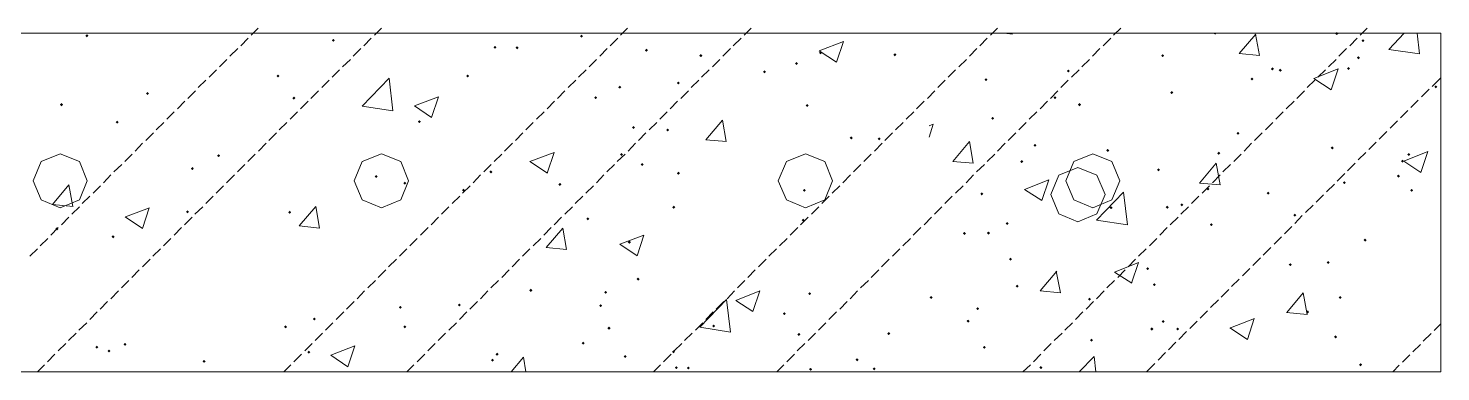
# Model space of a CAD drawing. Header units: millimetres. Extents: x -4415 to 173792, y -78716 to 47289.
# Drawn here: x 12785 to 16433, y -20304 to -19416 of the extents above; entities that cross this region are included whole.
import ezdxf

# ---------------------------------------------------------------- set-up
doc = ezdxf.new("R2010")
doc.units = ezdxf.units.MM

msp = doc.modelspace()

# ---------------------------------------------------------------- hatches: boundary and pattern name
h = msp.add_hatch(color=0)
h.dxf.hatch_style = 2
h.paths.add_polyline_path([(12936.8, -19439.7), (12932.8, -19435.7), (12936.8, -19431.8), (12940.8, -19435.7)])
h = msp.add_hatch(color=0)
h.dxf.hatch_style = 2
h.paths.add_polyline_path([(14214.3, -19440.8), (14210.3, -19436.8), (14214.3, -19432.8), (14218.2, -19436.8)])
h = msp.add_hatch(color=0)
h.dxf.hatch_style = 2
h.paths.add_polyline_path([(16164.8, -19434.3), (16160.8, -19430.4), (16164.8, -19426.4), (16168.8, -19430.4)])
h = msp.add_hatch(color=0)
h.dxf.hatch_style = 2
h.paths.add_polyline_path([(13573.4, -19451.5), (13569.4, -19447.5), (13573.4, -19443.6), (13577.4, -19447.5)])
h = msp.add_hatch(color=0)
h.dxf.hatch_style = 2
h.paths.add_polyline_path([(13991, -19469.8), (13987, -19465.8), (13991, -19461.8), (13994.9, -19465.8)])
h = msp.add_hatch(color=0)
h.dxf.hatch_style = 2
h.paths.add_polyline_path([(14047.9, -19470.8), (14043.9, -19466.9), (14047.9, -19462.9), (14051.8, -19466.9)])
h = msp.add_hatch(color=0)
h.dxf.hatch_style = 2
h.paths.add_polyline_path([(14381.7, -19477.3), (14377.8, -19473.3), (14381.7, -19469.3), (14385.7, -19473.3)])
h = msp.add_hatch(color=0)
h.dxf.hatch_style = 2
h.paths.add_polyline_path([(14831.5, -19483.7), (14827.5, -19479.8), (14831.5, -19475.8), (14835.5, -19479.8)])
h = msp.add_hatch(color=0)
h.dxf.hatch_style = 2
h.paths.add_polyline_path([(16232.4, -19452.6), (16228.5, -19448.6), (16232.4, -19444.6), (16236.4, -19448.6)])
h = msp.add_hatch(color=0)
h.dxf.hatch_style = 2
h.paths.add_polyline_path([(14522.4, -19491.2), (14518.4, -19487.3), (14522.4, -19483.3), (14526.3, -19487.3)])
h = msp.add_hatch(color=0)
h.dxf.hatch_style = 2
h.paths.add_polyline_path([(14769.3, -19511.6), (14765.3, -19507.7), (14769.3, -19503.7), (14773.2, -19507.7)])
h = msp.add_hatch(color=0)
h.dxf.hatch_style = 2
h.paths.add_polyline_path([(15023.7, -19489.1), (15019.7, -19485.1), (15023.7, -19481.1), (15027.6, -19485.1)])
h = msp.add_hatch(color=0)
h.dxf.hatch_style = 2
h.paths.add_polyline_path([(15715, -19491.2), (15711, -19487.3), (15715, -19483.3), (15719, -19487.3)])
h = msp.add_hatch(color=0)
h.dxf.hatch_style = 2
h.paths.add_polyline_path([(16220.6, -19496.6), (16216.7, -19492.6), (16220.6, -19488.7), (16224.6, -19492.6)])
h = msp.add_hatch(color=0)
h.dxf.hatch_style = 2
h.paths.add_polyline_path([(13430.6, -19543.8), (13426.6, -19539.9), (13430.6, -19535.9), (13434.6, -19539.9)])
h = msp.add_hatch(color=0)
h.dxf.hatch_style = 2
h.paths.add_polyline_path([(13920.1, -19543.8), (13916.1, -19539.9), (13920.1, -19535.9), (13924.1, -19539.9)])
h = msp.add_hatch(color=0)
h.dxf.hatch_style = 2
h.paths.add_polyline_path([(14686.6, -19533.1), (14682.6, -19529.1), (14686.6, -19525.2), (14690.6, -19529.1)])
h = msp.add_hatch(color=0)
h.dxf.hatch_style = 2
h.paths.add_polyline_path([(15258.8, -19553.5), (15254.8, -19549.5), (15258.8, -19545.6), (15262.7, -19549.5)])
h = msp.add_hatch(color=0)
h.dxf.hatch_style = 2
h.paths.add_polyline_path([(15471.3, -19531), (15467.4, -19527), (15471.3, -19523), (15475.3, -19527)])
h = msp.add_hatch(color=0)
h.dxf.hatch_style = 2
h.paths.add_polyline_path([(15945.8, -19551.4), (15941.8, -19547.4), (15945.8, -19543.4), (15949.8, -19547.4)])
h = msp.add_hatch(color=0)
h.dxf.hatch_style = 2
h.paths.add_polyline_path([(15998.4, -19525.6), (15994.4, -19521.6), (15998.4, -19517.6), (16002.4, -19521.6)])
h = msp.add_hatch(color=0)
h.dxf.hatch_style = 2
h.paths.add_polyline_path([(16018.8, -19528.8), (16014.8, -19524.8), (16018.8, -19520.9), (16022.8, -19524.8)])
h = msp.add_hatch(color=0)
h.dxf.hatch_style = 2
h.paths.add_polyline_path([(16194.9, -19524.5), (16190.9, -19520.5), (16194.9, -19516.6), (16198.8, -19520.5)])
h = msp.add_hatch(color=0)
h.dxf.hatch_style = 2
h.paths.add_polyline_path([(13093.5, -19588.9), (13089.6, -19585), (13093.5, -19581), (13097.5, -19585)])
h = msp.add_hatch(color=0)
h.dxf.hatch_style = 2
h.paths.add_polyline_path([(14313, -19572.8), (14309, -19568.9), (14313, -19564.9), (14317, -19568.9)])
h = msp.add_hatch(color=0)
h.dxf.hatch_style = 2
h.paths.add_polyline_path([(14464.4, -19562.1), (14460.4, -19558.1), (14464.4, -19554.1), (14468.4, -19558.1)])
h = msp.add_hatch(color=0)
h.dxf.hatch_style = 2
h.paths.add_polyline_path([(15738.6, -19586.8), (15734.7, -19582.8), (15738.6, -19578.8), (15742.6, -19582.8)])
h = msp.add_hatch(color=0)
h.dxf.hatch_style = 2
h.paths.add_polyline_path([(16420.3, -19571.7), (16416.3, -19567.8), (16420.3, -19563.8), (16424.3, -19567.8)])
h = msp.add_hatch(color=0)
h.dxf.hatch_style = 2
h.paths.add_polyline_path([(12871.3, -19617.9), (12867.3, -19613.9), (12871.3, -19610), (12875.3, -19613.9)])
h = msp.add_hatch(color=0)
h.dxf.hatch_style = 2
h.paths.add_polyline_path([(13471.4, -19600.7), (13467.4, -19596.8), (13471.4, -19592.8), (13475.4, -19596.8)])
h = msp.add_hatch(color=0)
h.dxf.hatch_style = 2
h.paths.add_polyline_path([(14250.8, -19599.7), (14246.8, -19595.7), (14250.8, -19591.7), (14254.7, -19595.7)])
h = msp.add_hatch(color=0)
h.dxf.hatch_style = 2
h.paths.add_polyline_path([(14797.2, -19620.1), (14793.2, -19616.1), (14797.2, -19612.1), (14801.1, -19616.1)])
h = msp.add_hatch(color=0)
h.dxf.hatch_style = 2
h.paths.add_polyline_path([(15437, -19599.7), (15433, -19595.7), (15437, -19591.7), (15440.9, -19595.7)])
h = msp.add_hatch(color=0)
h.dxf.hatch_style = 2
h.paths.add_polyline_path([(15500.3, -19617.9), (15496.3, -19613.9), (15500.3, -19610), (15504.3, -19613.9)])
h = msp.add_hatch(color=0)
h.dxf.hatch_style = 2
h.paths.add_polyline_path([(13015.2, -19663), (13011.2, -19659), (13015.2, -19655.1), (13019.1, -19659)])
h = msp.add_hatch(color=0)
h.dxf.hatch_style = 2
h.paths.add_polyline_path([(13795.6, -19661.9), (13791.6, -19658), (13795.6, -19654), (13799.6, -19658)])
h = msp.add_hatch(color=0)
h.dxf.hatch_style = 2
h.paths.add_polyline_path([(15275.9, -19653.3), (15272, -19649.4), (15275.9, -19645.4), (15279.9, -19649.4)])
h = msp.add_hatch(color=0)
h.dxf.hatch_style = 2
h.paths.add_polyline_path([(14348.4, -19677), (14344.5, -19673), (14348.4, -19669), (14352.4, -19673)])
h = msp.add_hatch(color=0)
h.dxf.hatch_style = 2
h.paths.add_polyline_path([(14436.5, -19683.4), (14432.5, -19679.4), (14436.5, -19675.4), (14440.4, -19679.4)])
h = msp.add_hatch(color=0)
h.dxf.hatch_style = 2
h.paths.add_polyline_path([(14911, -19703.8), (14907, -19699.8), (14911, -19695.8), (14914.9, -19699.8)])
h = msp.add_hatch(color=0)
h.dxf.hatch_style = 2
h.paths.add_polyline_path([(15909.3, -19692), (15905.3, -19688), (15909.3, -19684), (15913.3, -19688)])
h = msp.add_hatch(color=0)
h.dxf.hatch_style = 2
h.paths.add_polyline_path([(14982.9, -19705.9), (14978.9, -19702), (14982.9, -19698), (14986.9, -19702)])
h = msp.add_hatch(color=0)
h.dxf.hatch_style = 2
h.paths.add_polyline_path([(15385.4, -19723.1), (15381.5, -19719.1), (15385.4, -19715.2), (15389.4, -19719.1)])
h = msp.add_hatch(color=0)
h.dxf.hatch_style = 2
h.paths.add_polyline_path([(15573.3, -19736), (15569.3, -19732), (15573.3, -19728.1), (15577.3, -19732)])
h = msp.add_hatch(color=0)
h.dxf.hatch_style = 2
h.paths.add_polyline_path([(16153, -19729.6), (16149, -19725.6), (16153, -19721.6), (16157, -19725.6)])
h = msp.add_hatch(color=0)
h.dxf.hatch_style = 2
h.paths.add_polyline_path([(13277.1, -19749.9), (13273.1, -19746), (13277.1, -19742), (13281.1, -19746)])
h = msp.add_hatch(color=0)
h.dxf.hatch_style = 2
h.paths.add_polyline_path([(14317.3, -19746.7), (14313.3, -19742.8), (14317.3, -19738.8), (14321.3, -19742.8)])
h = msp.add_hatch(color=0)
h.dxf.hatch_style = 2
h.paths.add_polyline_path([(14371, -19772.5), (14367, -19768.5), (14371, -19764.5), (14375, -19768.5)])
h = msp.add_hatch(color=0)
h.dxf.hatch_style = 2
h.paths.add_polyline_path([(15351.1, -19765), (15347.1, -19761), (15351.1, -19757), (15355.1, -19761)])
h = msp.add_hatch(color=0)
h.dxf.hatch_style = 2
h.paths.add_polyline_path([(15859.9, -19743.5), (15856, -19739.5), (15859.9, -19735.6), (15863.9, -19739.5)])
h = msp.add_hatch(color=0)
h.dxf.hatch_style = 2
h.paths.add_polyline_path([(16334.4, -19763.9), (16330.4, -19759.9), (16334.4, -19756), (16338.4, -19759.9)])
h = msp.add_hatch(color=0)
h.dxf.hatch_style = 2
h.paths.add_polyline_path([(16350.5, -19746.7), (16346.5, -19742.8), (16350.5, -19738.8), (16354.5, -19742.8)])
h = msp.add_hatch(color=0)
h.dxf.hatch_style = 2
h.paths.add_polyline_path([(13209.5, -19783.2), (13205.5, -19779.3), (13209.5, -19775.3), (13213.4, -19779.3)])
h = msp.add_hatch(color=0)
h.dxf.hatch_style = 2
h.paths.add_polyline_path([(13684, -19803.6), (13680, -19799.7), (13684, -19795.7), (13687.9, -19799.7)])
h = msp.add_hatch(color=0)
h.dxf.hatch_style = 2
h.paths.add_polyline_path([(13980.2, -19791.8), (13976.3, -19787.8), (13980.2, -19783.9), (13984.2, -19787.8)])
h = msp.add_hatch(color=0)
h.dxf.hatch_style = 2
h.paths.add_polyline_path([(14464.4, -19795), (14460.4, -19791.1), (14464.4, -19787.1), (14468.4, -19791.1)])
h = msp.add_hatch(color=0)
h.dxf.hatch_style = 2
h.paths.add_polyline_path([(15704.3, -19786.4), (15700.3, -19782.5), (15704.3, -19778.5), (15708.2, -19782.5)])
h = msp.add_hatch(color=0)
h.dxf.hatch_style = 2
h.paths.add_polyline_path([(16323.7, -19802.6), (16319.7, -19798.6), (16323.7, -19794.6), (16327.7, -19798.6)])
h = msp.add_hatch(color=0)
h.dxf.hatch_style = 2
h.paths.add_polyline_path([(13758, -19820.8), (13754.1, -19816.8), (13758, -19812.9), (13762, -19816.8)])
h = msp.add_hatch(color=0)
h.dxf.hatch_style = 2
h.paths.add_polyline_path([(13909.4, -19839.1), (13905.4, -19835.1), (13909.4, -19831.1), (13913.4, -19835.1)])
h = msp.add_hatch(color=0)
h.dxf.hatch_style = 2
h.paths.add_polyline_path([(14158.4, -19824), (14154.5, -19820), (14158.4, -19816.1), (14162.4, -19820)])
h = msp.add_hatch(color=0)
h.dxf.hatch_style = 2
h.paths.add_polyline_path([(14789.7, -19839.1), (14785.7, -19835.1), (14789.7, -19831.1), (14793.6, -19835.1)])
h = msp.add_hatch(color=0)
h.dxf.hatch_style = 2
h.paths.add_polyline_path([(15248, -19848.7), (15244.1, -19844.7), (15248, -19840.8), (15252, -19844.7)])
h = msp.add_hatch(color=0)
h.dxf.hatch_style = 2
h.paths.add_polyline_path([(15832, -19835.8), (15828, -19831.9), (15832, -19827.9), (15836, -19831.9)])
h = msp.add_hatch(color=0)
h.dxf.hatch_style = 2
h.paths.add_polyline_path([(15987.7, -19846.6), (15983.7, -19842.6), (15987.7, -19838.6), (15991.6, -19842.6)])
h = msp.add_hatch(color=0)
h.dxf.hatch_style = 2
h.paths.add_polyline_path([(16184.1, -19819.7), (16180.2, -19815.8), (16184.1, -19811.8), (16188.1, -19815.8)])
h = msp.add_hatch(color=0)
h.dxf.hatch_style = 2
h.paths.add_polyline_path([(16358, -19839.1), (16354.1, -19835.1), (16358, -19831.1), (16362, -19835.1)])
h = msp.add_hatch(color=0)
h.dxf.hatch_style = 2
h.paths.add_polyline_path([(14452.6, -19883.1), (14448.6, -19879.1), (14452.6, -19875.1), (14456.5, -19879.1)])
h = msp.add_hatch(color=0)
h.dxf.hatch_style = 2
h.paths.add_polyline_path([(15581.9, -19884.1), (15577.9, -19880.2), (15581.9, -19876.2), (15585.9, -19880.2)])
h = msp.add_hatch(color=0)
h.dxf.hatch_style = 2
h.paths.add_polyline_path([(15726.8, -19883.1), (15722.8, -19879.1), (15726.8, -19875.1), (15730.8, -19879.1)])
h = msp.add_hatch(color=0)
h.dxf.hatch_style = 2
h.paths.add_polyline_path([(15764.4, -19876.6), (15760.4, -19872.7), (15764.4, -19868.7), (15768.4, -19872.7)])
h = msp.add_hatch(color=0)
h.dxf.hatch_style = 2
h.paths.add_polyline_path([(13196.6, -19894.9), (13192.6, -19890.9), (13196.6, -19886.9), (13200.6, -19890.9)])
h = msp.add_hatch(color=0)
h.dxf.hatch_style = 2
h.paths.add_polyline_path([(13460.7, -19895.9), (13456.7, -19892), (13460.7, -19888), (13464.6, -19892)])
h = msp.add_hatch(color=0)
h.dxf.hatch_style = 2
h.paths.add_polyline_path([(14230.4, -19913.1), (14226.4, -19909.1), (14230.4, -19905.2), (14234.3, -19909.1)])
h = msp.add_hatch(color=0)
h.dxf.hatch_style = 2
h.paths.add_polyline_path([(14786.4, -19916.3), (14782.5, -19912.4), (14786.4, -19908.4), (14790.4, -19912.4)])
h = msp.add_hatch(color=0)
h.dxf.hatch_style = 2
h.paths.add_polyline_path([(16056.4, -19903.5), (16052.4, -19899.5), (16056.4, -19895.5), (16060.4, -19899.5)])
h = msp.add_hatch(color=0)
h.dxf.hatch_style = 2
h.paths.add_polyline_path([(12859.5, -19938.9), (12855.5, -19934.9), (12859.5, -19930.9), (12863.5, -19934.9)])
h = msp.add_hatch(color=0)
h.dxf.hatch_style = 2
h.paths.add_polyline_path([(13004.4, -19959.3), (13000.5, -19955.3), (13004.4, -19951.3), (13008.4, -19955.3)])
h = msp.add_hatch(color=0)
h.dxf.hatch_style = 2
h.paths.add_polyline_path([(15203, -19950.7), (15199, -19946.7), (15203, -19942.7), (15206.9, -19946.7)])
h = msp.add_hatch(color=0)
h.dxf.hatch_style = 2
h.paths.add_polyline_path([(15265.2, -19949.6), (15261.2, -19945.6), (15265.2, -19941.7), (15269.2, -19945.6)])
h = msp.add_hatch(color=0)
h.dxf.hatch_style = 2
h.paths.add_polyline_path([(15313.5, -19924.9), (15309.5, -19921), (15313.5, -19917), (15317.5, -19921)])
h = msp.add_hatch(color=0)
h.dxf.hatch_style = 2
h.paths.add_polyline_path([(15840.6, -19928.2), (15836.6, -19924.2), (15840.6, -19920.2), (15844.6, -19924.2)])
h = msp.add_hatch(color=0)
h.dxf.hatch_style = 2
h.paths.add_polyline_path([(14337.7, -19973.2), (14333.7, -19969.3), (14337.7, -19965.3), (14341.7, -19969.3)])
h = msp.add_hatch(color=0)
h.dxf.hatch_style = 2
h.paths.add_polyline_path([(16237.8, -19967.9), (16233.8, -19963.9), (16237.8, -19959.9), (16241.8, -19963.9)])
h = msp.add_hatch(color=0)
h.dxf.hatch_style = 2
h.paths.add_polyline_path([(15322.1, -20017.3), (15318.1, -20013.3), (15322.1, -20009.3), (15326.1, -20013.3)])
h = msp.add_hatch(color=0)
h.dxf.hatch_style = 2
h.paths.add_polyline_path([(16044.6, -20031.2), (16040.6, -20027.2), (16044.6, -20023.3), (16048.5, -20027.2)])
h = msp.add_hatch(color=0)
h.dxf.hatch_style = 2
h.paths.add_polyline_path([(16142.3, -20025.8), (16138.3, -20021.9), (16142.3, -20017.9), (16146.2, -20021.9)])
h = msp.add_hatch(color=0)
h.dxf.hatch_style = 2
h.paths.add_polyline_path([(14360.3, -20068.8), (14356.3, -20064.8), (14360.3, -20060.8), (14364.2, -20064.8)])
h = msp.add_hatch(color=0)
h.dxf.hatch_style = 2
h.paths.add_polyline_path([(15676.4, -20041.9), (15672.4, -20038), (15676.4, -20034), (15680.3, -20038)])
h = msp.add_hatch(color=0)
h.dxf.hatch_style = 2
h.paths.add_polyline_path([(14083.3, -20097.8), (14079.3, -20093.8), (14083.3, -20089.8), (14087.3, -20093.8)])
h = msp.add_hatch(color=0)
h.dxf.hatch_style = 2
h.paths.add_polyline_path([(14276.5, -20103.1), (14272.6, -20099.2), (14276.5, -20095.2), (14280.5, -20099.2)])
h = msp.add_hatch(color=0)
h.dxf.hatch_style = 2
h.paths.add_polyline_path([(14803.6, -20106.4), (14799.6, -20102.4), (14803.6, -20098.4), (14807.6, -20102.4)])
h = msp.add_hatch(color=0)
h.dxf.hatch_style = 2
h.paths.add_polyline_path([(15339.3, -20087), (15335.3, -20083.1), (15339.3, -20079.1), (15343.3, -20083.1)])
h = msp.add_hatch(color=0)
h.dxf.hatch_style = 2
h.paths.add_polyline_path([(15693.5, -20082.7), (15689.6, -20078.8), (15693.5, -20074.8), (15697.5, -20078.8)])
h = msp.add_hatch(color=0)
h.dxf.hatch_style = 2
h.paths.add_polyline_path([(13746.2, -20141.8), (13742.2, -20137.8), (13746.2, -20133.8), (13750.2, -20137.8)])
h = msp.add_hatch(color=0)
h.dxf.hatch_style = 2
h.paths.add_polyline_path([(13898.7, -20135.3), (13894.7, -20131.4), (13898.7, -20127.4), (13902.6, -20131.4)])
h = msp.add_hatch(color=0)
h.dxf.hatch_style = 2
h.paths.add_polyline_path([(14263.6, -20137.5), (14259.7, -20133.5), (14263.6, -20129.5), (14267.6, -20133.5)])
h = msp.add_hatch(color=0)
h.dxf.hatch_style = 2
h.paths.add_polyline_path([(15117.1, -20116), (15113.1, -20112), (15117.1, -20108.1), (15121, -20112)])
h = msp.add_hatch(color=0)
h.dxf.hatch_style = 2
h.paths.add_polyline_path([(15526.1, -20120.3), (15522.1, -20116.3), (15526.1, -20112.4), (15530, -20116.3)])
h = msp.add_hatch(color=0)
h.dxf.hatch_style = 2
h.paths.add_polyline_path([(16173.4, -20116), (16169.4, -20112), (16173.4, -20108.1), (16177.4, -20112)])
h = msp.add_hatch(color=0)
h.dxf.hatch_style = 2
h.paths.add_polyline_path([(13524, -20171.8), (13520, -20167.9), (13524, -20163.9), (13528, -20167.9)])
h = msp.add_hatch(color=0)
h.dxf.hatch_style = 2
h.paths.add_polyline_path([(14738.1, -20157.9), (14734.2, -20153.9), (14738.1, -20149.9), (14742.1, -20153.9)])
h = msp.add_hatch(color=0)
h.dxf.hatch_style = 2
h.paths.add_polyline_path([(15212.6, -20177.2), (15208.6, -20173.2), (15212.6, -20169.3), (15216.6, -20173.2)])
h = msp.add_hatch(color=0)
h.dxf.hatch_style = 2
h.paths.add_polyline_path([(15237.3, -20145), (15233.3, -20141), (15237.3, -20137.1), (15241.3, -20141)])
h = msp.add_hatch(color=0)
h.dxf.hatch_style = 2
h.paths.add_polyline_path([(15716.1, -20178.3), (15712.1, -20174.3), (15716.1, -20170.3), (15720.1, -20174.3)])
h = msp.add_hatch(color=0)
h.dxf.hatch_style = 2
h.paths.add_polyline_path([(16089.7, -20153.6), (16085.7, -20149.6), (16089.7, -20145.6), (16093.6, -20149.6)])
h = msp.add_hatch(color=0)
h.dxf.hatch_style = 2
h.paths.add_polyline_path([(13449.9, -20192.2), (13446, -20188.3), (13449.9, -20184.3), (13453.9, -20188.3)])
h = msp.add_hatch(color=0)
h.dxf.hatch_style = 2
h.paths.add_polyline_path([(13758, -20192.2), (13754.1, -20188.3), (13758, -20184.3), (13762, -20188.3)])
h = msp.add_hatch(color=0)
h.dxf.hatch_style = 2
h.paths.add_polyline_path([(14285.1, -20195.5), (14281.1, -20191.5), (14285.1, -20187.5), (14289.1, -20191.5)])
h = msp.add_hatch(color=0)
h.dxf.hatch_style = 2
h.paths.add_polyline_path([(14555.6, -20190.1), (14551.7, -20186.1), (14555.6, -20182.1), (14559.6, -20186.1)])
h = msp.add_hatch(color=0)
h.dxf.hatch_style = 2
h.paths.add_polyline_path([(14775.7, -20211.6), (14771.7, -20207.6), (14775.7, -20203.6), (14779.7, -20207.6)])
h = msp.add_hatch(color=0)
h.dxf.hatch_style = 2
h.paths.add_polyline_path([(15007.6, -20209.4), (15003.6, -20205.4), (15007.6, -20201.5), (15011.5, -20205.4)])
h = msp.add_hatch(color=0)
h.dxf.hatch_style = 2
h.paths.add_polyline_path([(15687.1, -20197.6), (15683.1, -20193.6), (15687.1, -20189.7), (15691.1, -20193.6)])
h = msp.add_hatch(color=0)
h.dxf.hatch_style = 2
h.paths.add_polyline_path([(15753.7, -20197.6), (15749.7, -20193.6), (15753.7, -20189.7), (15757.6, -20193.6)])
h = msp.add_hatch(color=0)
h.dxf.hatch_style = 2
h.paths.add_polyline_path([(12962.6, -20244.8), (12958.6, -20240.9), (12962.6, -20236.9), (12966.5, -20240.9)])
h = msp.add_hatch(color=0)
h.dxf.hatch_style = 2
h.paths.add_polyline_path([(13035.6, -20237.3), (13031.6, -20233.3), (13035.6, -20229.4), (13039.5, -20233.3)])
h = msp.add_hatch(color=0)
h.dxf.hatch_style = 2
h.paths.add_polyline_path([(14218.6, -20234.1), (14214.6, -20230.1), (14218.6, -20226.2), (14222.5, -20230.1)])
h = msp.add_hatch(color=0)
h.dxf.hatch_style = 2
h.paths.add_polyline_path([(15254.5, -20244.8), (15250.5, -20240.9), (15254.5, -20236.9), (15258.4, -20240.9)])
h = msp.add_hatch(color=0)
h.dxf.hatch_style = 2
h.paths.add_polyline_path([(15531.4, -20226.6), (15527.5, -20222.6), (15531.4, -20218.6), (15535.4, -20222.6)])
h = msp.add_hatch(color=0)
h.dxf.hatch_style = 2
h.paths.add_polyline_path([(16161.6, -20218), (16157.6, -20214), (16161.6, -20210.1), (16165.6, -20214)])
h = msp.add_hatch(color=0)
h.dxf.hatch_style = 2
h.paths.add_polyline_path([(12993.7, -20254.5), (12989.7, -20250.5), (12993.7, -20246.5), (12997.7, -20250.5)])
h = msp.add_hatch(color=0)
h.dxf.hatch_style = 2
h.paths.add_polyline_path([(13239.5, -20281.3), (13235.6, -20277.4), (13239.5, -20273.4), (13243.5, -20277.4)])
h = msp.add_hatch(color=0)
h.dxf.hatch_style = 2
h.paths.add_polyline_path([(13510, -20257.7), (13506.1, -20253.7), (13510, -20249.8), (13514, -20253.7)])
h = msp.add_hatch(color=0)
h.dxf.hatch_style = 2
h.paths.add_polyline_path([(13984.5, -20278.1), (13980.6, -20274.1), (13984.5, -20270.2), (13988.5, -20274.1)])
h = msp.add_hatch(color=0)
h.dxf.hatch_style = 2
h.paths.add_polyline_path([(13996.3, -20263.1), (13992.4, -20259.1), (13996.3, -20255.1), (14000.3, -20259.1)])
h = msp.add_hatch(color=0)
h.dxf.hatch_style = 2
h.paths.add_polyline_path([(14327, -20268.4), (14323, -20264.5), (14327, -20260.5), (14330.9, -20264.5)])
h = msp.add_hatch(color=0)
h.dxf.hatch_style = 2
h.paths.add_polyline_path([(14451.5, -20256.6), (14447.5, -20252.7), (14451.5, -20248.7), (14455.5, -20252.7)])
h = msp.add_hatch(color=0)
h.dxf.hatch_style = 2
h.paths.add_polyline_path([(14926, -20277), (14922, -20273.1), (14926, -20269.1), (14930, -20273.1)])
h = msp.add_hatch(color=0)
h.dxf.hatch_style = 2
h.paths.add_polyline_path([(14459, -20297.4), (14455, -20293.5), (14459, -20289.5), (14463, -20293.5)])
h = msp.add_hatch(color=0)
h.dxf.hatch_style = 2
h.paths.add_polyline_path([(14490.1, -20298.5), (14486.2, -20294.5), (14490.1, -20290.6), (14494.1, -20294.5)])
h = msp.add_hatch(color=0)
h.dxf.hatch_style = 2
h.paths.add_polyline_path([(14805.8, -20301.7), (14801.8, -20297.8), (14805.8, -20293.8), (14809.7, -20297.8)])
h = msp.add_hatch(color=0)
h.dxf.hatch_style = 2
h.paths.add_polyline_path([(14970, -20300.7), (14966, -20296.7), (14970, -20292.7), (14974, -20296.7)])
h = msp.add_hatch(color=0)
h.dxf.hatch_style = 2
h.paths.add_polyline_path([(15400.5, -20297.4), (15396.5, -20293.5), (15400.5, -20289.5), (15404.4, -20293.5)])
h = msp.add_hatch(color=0)
h.dxf.hatch_style = 2
h.paths.add_polyline_path([(16226, -20289.9), (16222, -20285.9), (16226, -20282), (16230, -20285.9)])

# ---------------------------------------------------------------- linework, layer by layer
at = {"color": 0, "lineweight": 0}
for points in [[(16433.2, -19429.3), (10484.9, -19429.3)], [(13334, -19461.5), (13353.3, -19442.2)], [(13360.8, -19434.7), (13379.1, -19416.4)], [(13651.7, -19461.5), (13671.1, -19442.2)], [(13679.7, -19434.7), (13697.9, -19416.4)], [(14288.3, -19461.5), (14307.7, -19442.2)], [(14315.2, -19434.7), (14333.4, -19416.4)], [(14606.1, -19461.5), (14626.5, -19442.2)], [(14634, -19434.7), (14652.2, -19416.4)], [(15242.7, -19461.5), (15262, -19442.2)], [(15270.6, -19434.7), (15288.8, -19416.4)], [(15306, -19429.3), (15327.5, -19431.4)], [(15561.5, -19461.5), (15580.8, -19442.2)], [(15588.3, -19434.7), (15606.6, -19416.4)], [(15848.1, -19429.3), (15851.3, -19431.4)], [(15912.5, -19481.9), (15955.5, -19431.4)], [(15965.1, -19487.3), (15954.4, -19431.4)], [(16198.1, -19461.5), (16217.4, -19442.2)], [(16224.9, -19434.7), (16243.2, -19416.4)], [(16299, -19471.2), (16338.7, -19429.3)], [(16378.4, -19483), (16372, -19429.3)], [(16433.2, -19429.3), (16433.2, -20304.2)], [(13306.1, -19488.3), (13326.5, -19469)], [(13624.9, -19488.3), (13644.2, -19469)], [(14261.5, -19488.3), (14280.8, -19469)], [(14579.2, -19488.3), (14598.6, -19469)], [(14828.3, -19474.4), (14890.6, -19450.8)], [(14828.3, -19474.4), (14872.3, -19504.4)], [(14872.3, -19504.4), (14890.6, -19450.8)], [(15215.8, -19488.3), (15235.2, -19469)], [(15533.6, -19488.3), (15552.9, -19469)], [(16170.2, -19488.3), (16189.5, -19469)], [(16299, -19471.2), (16378.4, -19483)], [(13279.2, -19516.2), (13298.6, -19496.9)], [(13597, -19516.2), (13617.4, -19496.9)], [(14233.6, -19516.2), (14252.9, -19496.9)], [(14552.4, -19516.2), (14571.7, -19496.9)], [(15189, -19516.2), (15208.3, -19496.9)], [(15506.7, -19516.2), (15526.1, -19496.9)], [(15912.5, -19481.9), (15965.1, -19487.3)], [(16143.3, -19516.2), (16162.7, -19496.9)], [(13224.5, -19569.9), (13243.8, -19550.6)], [(13252.4, -19543.1), (13271.7, -19523.8)], [(13543.3, -19569.9), (13562.6, -19550.6)], [(13570.2, -19543.1), (13589.5, -19523.8)], [(13647.5, -19618.2), (13717.2, -19545.2)], [(13726.9, -19630), (13717.2, -19545.2)], [(14179.9, -19569.9), (14199.2, -19550.6)], [(14206.7, -19543.1), (14226.1, -19523.8)], [(14497.7, -19569.9), (14517, -19550.6)], [(14524.5, -19543.1), (14543.8, -19523.8)], [(15134.2, -19569.9), (15153.6, -19550.6)], [(15161.1, -19543.1), (15180.4, -19523.8)], [(15452, -19569.9), (15471.3, -19550.6)], [(15479.9, -19543.1), (15499.2, -19523.8)], [(16088.6, -19569.9), (16107.9, -19550.6)], [(16105.8, -19546.3), (16168, -19521.6)], [(16105.8, -19546.3), (16149.8, -19575.3)], [(16115.4, -19543.1), (16135.8, -19523.8)], [(16149.8, -19575.3), (16168, -19521.6)], [(16410.6, -19566.7), (16433.2, -19544.2)], [(13197.7, -19597.8), (13217, -19578.5)], [(13515.4, -19597.8), (13534.7, -19578.5)], [(14152, -19597.8), (14171.3, -19578.5)], [(14470.8, -19597.8), (14490.1, -19578.5)], [(15107.4, -19597.8), (15126.7, -19578.5)], [(15425.2, -19597.8), (15444.5, -19578.5)], [(16061.7, -19597.8), (16081.1, -19578.5)], [(16383.8, -19593.5), (16403.1, -19574.2)], [(13170.8, -19624.7), (13190.1, -19605.3)], [(13488.6, -19624.7), (13507.9, -19605.3)], [(13647.5, -19618.2), (13726.9, -19630)], [(13782.7, -19617.2), (13845, -19593.5)], [(13782.7, -19617.2), (13826.7, -19647.2)], [(13826.7, -19647.2), (13845, -19593.5)], [(14125.2, -19624.7), (14144.5, -19605.3)], [(14442.9, -19624.7), (14462.2, -19605.3)], [(15079.5, -19624.7), (15098.8, -19605.3)], [(15398.3, -19624.7), (15417.6, -19605.3)], [(16033.8, -19624.7), (16054.2, -19605.3)], [(16355.9, -19621.5), (16375.2, -19602.1)], [(13116.1, -19679.4), (13135.4, -19660.1)], [(13142.9, -19651.5), (13162.2, -19632.2)], [(13433.8, -19679.4), (13453.2, -19660.1)], [(13461.7, -19651.5), (13481.1, -19632.2)], [(14070.4, -19679.4), (14089.7, -19660.1)], [(14098.3, -19651.5), (14117.6, -19632.2)], [(14389.2, -19679.4), (14408.6, -19660.1)], [(14416.1, -19651.5), (14435.4, -19632.2)], [(14535.2, -19705.2), (14578.2, -19653.7)], [(14587.8, -19709.5), (14578.2, -19653.7)], [(15024.7, -19679.4), (15045.1, -19660.1)], [(15052.7, -19651.5), (15072, -19632.2)], [(15343.6, -19679.4), (15362.9, -19660.1)], [(15370.4, -19651.5), (15389.7, -19632.2)], [(15980.2, -19679.4), (15999.5, -19660.1)], [(16007, -19651.5), (16026.3, -19632.2)], [(16302.2, -19675.1), (16321.5, -19655.8)], [(16329, -19648.3), (16348.4, -19629)], [(13089.2, -19706.3), (13108.6, -19686.9)], [(13407, -19706.3), (13426.3, -19686.9)], [(14043.6, -19706.3), (14062.9, -19686.9)], [(14361.3, -19706.3), (14380.7, -19686.9)], [(14997.9, -19706.3), (15017.2, -19686.9)], [(15111.7, -19668.7), (15122.4, -19664.4)], [(15111.7, -19697.7), (15122.4, -19664.4)], [(15315.7, -19706.3), (15336.1, -19686.9)], [(15952.3, -19706.3), (15971.6, -19686.9)], [(16274.3, -19703), (16293.6, -19683.7)], [(13061.3, -19734.2), (13080.6, -19713.8)], [(13380.2, -19734.2), (13399.5, -19713.8)], [(14015.7, -19734.2), (14036.1, -19713.8)], [(14334.5, -19734.2), (14353.8, -19713.8)], [(14535.2, -19705.2), (14588.9, -19709.5)], [(14971.1, -19734.2), (14990.4, -19713.8)], [(15172.9, -19761), (15215.8, -19709.5)], [(15225.5, -19765.3), (15215.8, -19709.5)], [(15288.8, -19734.2), (15308.2, -19713.8)], [(15925.4, -19734.2), (15944.7, -19713.8)], [(16247.5, -19729.9), (16266.8, -19710.6)], [(13006.6, -19787.8), (13027, -19768.5)], [(13034.5, -19761), (13053.8, -19741.7)], [(13325.4, -19787.8), (13344.7, -19768.5)], [(13352.2, -19761), (13371.6, -19741.7)], [(13962, -19787.8), (13981.3, -19768.5)], [(13988.8, -19761), (14008.1, -19741.7)], [(14081.1, -19761), (14143.4, -19737.4)], [(14081.1, -19761), (14126.2, -19791.1)], [(14125.2, -19791.1), (14143.4, -19737.4)], [(14279.7, -19787.8), (14299.1, -19768.5)], [(14306.6, -19761), (14327, -19741.7)], [(14916.3, -19787.8), (14935.6, -19768.5)], [(14943.2, -19761), (14962.5, -19741.7)], [(15172.9, -19761), (15225.5, -19765.3)], [(15234.1, -19787.8), (15254.5, -19768.5)], [(15262, -19761), (15281.3, -19741.7)], [(15810.5, -19816.8), (15853.5, -19765.3)], [(15863.2, -19821.1), (15853.5, -19765.3)], [(15870.7, -19787.8), (15890, -19768.5)], [(15898.6, -19761), (15917.9, -19741.7)], [(16192.7, -19784.6), (16212, -19765.3)], [(16219.6, -19756.7), (16239.9, -19737.4)], [(16337.6, -19759.9), (16399.9, -19735.2)], [(16337.6, -19759.9), (16381.6, -19788.9)], [(16381.6, -19788.9), (16399.9, -19735.2)], [(12979.7, -19815.8), (12999.1, -19795.4)], [(13297.5, -19815.8), (13317.9, -19795.4)], [(13934.1, -19815.8), (13953.4, -19795.4)], [(14252.9, -19815.8), (14272.2, -19795.4)], [(14889.5, -19815.8), (14908.8, -19795.4)], [(15207.2, -19815.8), (15226.6, -19795.4)], [(15843.8, -19815.8), (15863.2, -19795.4)], [(16165.9, -19811.5), (16185.2, -19792.1)], [(12847.7, -19871.6), (12890.6, -19821.1)], [(12900.3, -19876.9), (12890.6, -19821.1)], [(12952.9, -19842.6), (12972.2, -19823.3)], [(13270.7, -19842.6), (13290, -19823.3)], [(13907.2, -19842.6), (13926.6, -19823.3)], [(14225, -19842.6), (14245.4, -19823.3)], [(14861.6, -19842.6), (14880.9, -19823.3)], [(15180.4, -19842.6), (15199.7, -19823.3)], [(15358.6, -19832.9), (15420.9, -19808.2)], [(15358.6, -19832.9), (15402.6, -19861.9)], [(15402.6, -19861.9), (15420.9, -19808.2)], [(15544.3, -19912.4), (15614.1, -19840.4)], [(15623.8, -19924.2), (15614.1, -19840.4)], [(15810.5, -19816.8), (15863.2, -19821.1)], [(15817, -19842.6), (15836.3, -19823.3)], [(16138, -19839.4), (16158.4, -19819)], [(12847.7, -19871.6), (12901.4, -19876.9)], [(12898.2, -19897.3), (12917.5, -19878)], [(12925, -19869.4), (12944.3, -19850.1)], [(13036.6, -19903.8), (13098.9, -19880.2)], [(13080.6, -19933.8), (13097.8, -19880.2)], [(13215.9, -19897.3), (13236.3, -19878)], [(13243.8, -19869.4), (13263.1, -19850.1)], [(13485.4, -19927.4), (13528.3, -19876.9)], [(13538, -19932.8), (13528.3, -19876.9)], [(13852.5, -19897.3), (13871.8, -19878)], [(13880.4, -19869.4), (13899.7, -19850.1)], [(14171.3, -19897.3), (14190.6, -19878)], [(14198.2, -19869.4), (14217.5, -19850.1)], [(14807.9, -19897.3), (14827.2, -19878)], [(14834.7, -19869.4), (14854.1, -19850.1)], [(15125.7, -19897.3), (15145, -19878)], [(15152.5, -19869.4), (15171.8, -19850.1)], [(15762.2, -19897.3), (15781.6, -19878)], [(15789.1, -19869.4), (15808.4, -19850.1)], [(16084.3, -19893), (16103.6, -19873.7)], [(16111.1, -19866.2), (16130.5, -19846.9)], [(12871.3, -19924.2), (12890.6, -19904.9)], [(13035.6, -19903.8), (13080.6, -19933.8)], [(13189.1, -19924.2), (13208.4, -19904.9)], [(13825.7, -19924.2), (13845, -19904.9)], [(14143.4, -19924.2), (14162.7, -19904.9)], [(14780, -19924.2), (14799.3, -19904.9)], [(15098.8, -19924.2), (15118.1, -19904.9)], [(15544.3, -19912.4), (15623.8, -19924.2)], [(15734.3, -19924.2), (15754.7, -19904.9)], [(16056.4, -19921), (16075.7, -19900.6)], [(12843.4, -19951), (12862.7, -19931.7)], [(13162.2, -19951), (13181.6, -19931.7)], [(13485.4, -19927.4), (13538, -19932.8)], [(13798.8, -19951), (13818.1, -19931.7)], [(14116.6, -19951), (14135.9, -19931.7)], [(14123, -19983.2), (14166, -19932.8)], [(14175.6, -19988.6), (14166, -19932.8)], [(14313, -19974.6), (14375.3, -19951)], [(14358.1, -20004.7), (14375.3, -19951)], [(14753.2, -19951), (14772.5, -19931.7)], [(15070.9, -19951), (15090.2, -19931.7)], [(15707.5, -19951), (15726.8, -19931.7)], [(16029.5, -19947.8), (16048.9, -19928.5)], [(12789.7, -20005.8), (12809.1, -19986.4)], [(12816.6, -19978.9), (12835.9, -19959.6)], [(13107.5, -20005.8), (13126.8, -19986.4)], [(13134.3, -19978.9), (13153.6, -19959.6)], [(13744.1, -20005.8), (13763.4, -19986.4)], [(13770.9, -19978.9), (13790.2, -19959.6)], [(14061.8, -20005.8), (14081.1, -19986.4)], [(14089.7, -19978.9), (14109.1, -19959.6)], [(14123, -19983.2), (14175.6, -19988.6)], [(14313, -19974.6), (14358.1, -20004.7)], [(14698.4, -20005.8), (14717.7, -19986.4)], [(14725.2, -19978.9), (14745.6, -19959.6)], [(15017.2, -20005.8), (15036.6, -19986.4)], [(15044.1, -19978.9), (15063.4, -19959.6)], [(15652.7, -20005.8), (15672.1, -19986.4)], [(15680.7, -19978.9), (15700, -19959.6)], [(15974.8, -20002.5), (15994.1, -19983.2)], [(16002.7, -19974.6), (16022, -19955.3)], [(13080.6, -20032.6), (13100, -20013.3)], [(13716.2, -20032.6), (13736.6, -20013.3)], [(14035, -20032.6), (14054.3, -20013.3)], [(14671.6, -20032.6), (14690.9, -20013.3)], [(14989.3, -20032.6), (15008.6, -20013.3)], [(15590.5, -20046.6), (15652.7, -20021.9)], [(15625.9, -20032.6), (15645.2, -20013.3)], [(15634.5, -20075.5), (15652.7, -20021.9)], [(15948, -20029.4), (15967.3, -20010.1)], [(13052.7, -20060.5), (13072.1, -20041.2)], [(13689.3, -20060.5), (13708.6, -20041.2)], [(14008.1, -20060.5), (14027.5, -20041.2)], [(14643.7, -20060.5), (14663, -20041.2)], [(14962.5, -20060.5), (14981.8, -20041.2)], [(15398.3, -20094.9), (15441.3, -20044.4)], [(15450.9, -20100.2), (15440.2, -20044.4)], [(15590.5, -20046.6), (15635.6, -20075.5)], [(15599.1, -20060.5), (15618.4, -20041.2)], [(15921.1, -20056.2), (15940.4, -20036.9)], [(12999.1, -20115.3), (13018.4, -20094.9)], [(13025.9, -20087.3), (13045.2, -20068)], [(13634.6, -20115.3), (13653.9, -20094.9)], [(13662.5, -20087.3), (13681.8, -20068)], [(13953.4, -20115.3), (13972.7, -20094.9)], [(13980.2, -20087.3), (13999.6, -20068)], [(14590, -20115.3), (14609.3, -20094.9)], [(14612.5, -20119.6), (14674.8, -20094.9)], [(14616.8, -20087.3), (14636.1, -20068)], [(14656.5, -20148.5), (14674.8, -20094.9)], [(14907.7, -20115.3), (14927.1, -20094.9)], [(14934.6, -20087.3), (14955, -20068)], [(15398.3, -20094.9), (15450.9, -20100.2)], [(15544.3, -20115.3), (15563.6, -20094.9)], [(15571.2, -20087.3), (15590.5, -20068)], [(15866.4, -20111), (15885.7, -20091.6)], [(15893.2, -20084.1), (15912.5, -20064.8)], [(12971.2, -20142.1), (12990.5, -20122.8)], [(13607.7, -20142.1), (13627.1, -20122.8)], [(13925.5, -20142.1), (13945.9, -20122.8)], [(14520.2, -20189.3), (14588.9, -20117.4)], [(14562.1, -20142.1), (14581.4, -20122.8)], [(14598.6, -20202.2), (14588.9, -20117.4)], [(14612.5, -20119.6), (14656.5, -20148.5)], [(14880.9, -20142.1), (14900.2, -20122.8)], [(15517.5, -20142.1), (15536.8, -20122.8)], [(15838.5, -20137.8), (15858.9, -20118.5)], [(16036, -20150.7), (16077.8, -20100.2)], [(16088.6, -20156.1), (16077.8, -20100.2)], [(12944.3, -20168.9), (12963.6, -20149.6)], [(13580.9, -20168.9), (13600.2, -20149.6)], [(13898.7, -20168.9), (13918, -20149.6)], [(14535.2, -20168.9), (14554.6, -20149.6)], [(14853, -20168.9), (14872.3, -20149.6)], [(15489.6, -20168.9), (15508.9, -20149.6)], [(15811.6, -20165.7), (15830.9, -20146.4)], [(15890, -20190.4), (15952.3, -20166.8)], [(15934, -20220.5), (15951.2, -20166.8)], [(16034.9, -20150.7), (16088.6, -20156.1)], [(12889.6, -20223.7), (12908.9, -20204.4)], [(12916.4, -20196.8), (12936.8, -20177.5)], [(13526.1, -20223.7), (13545.5, -20204.4)], [(13553, -20196.8), (13572.3, -20177.5)], [(13843.9, -20223.7), (13863.2, -20204.4)], [(13871.8, -20196.8), (13891.1, -20177.5)], [(14480.5, -20223.7), (14499.8, -20204.4)], [(14508.4, -20196.8), (14527.7, -20177.5)], [(14520.2, -20189.3), (14598.6, -20202.2)], [(14799.3, -20223.7), (14818.6, -20204.4)], [(14826.2, -20196.8), (14845.5, -20177.5)], [(15434.8, -20223.7), (15455.2, -20204.4)], [(15462.7, -20196.8), (15482.1, -20177.5)], [(15756.9, -20220.5), (15776.2, -20200.1)], [(15784.8, -20192.6), (15804.1, -20173.2)], [(15888.9, -20190.4), (15934, -20220.5)], [(16388.1, -20224.8), (16408.5, -20205.4)], [(16416, -20197.9), (16433.2, -20180.7)], [(12862.7, -20250.5), (12882.1, -20231.2)], [(13499.3, -20250.5), (13518.6, -20231.2)], [(13566.9, -20261.3), (13629.2, -20237.6)], [(13611, -20291.3), (13629.2, -20237.6)], [(13817.1, -20250.5), (13836.4, -20231.2)], [(14453.6, -20250.5), (14473, -20231.2)], [(14771.4, -20250.5), (14790.7, -20231.2)], [(15408, -20250.5), (15427.3, -20231.2)], [(15730, -20247.3), (15749.4, -20228)], [(16361.3, -20252.7), (16380.6, -20233.3)], [(12834.8, -20278.4), (12854.1, -20259.1)], [(13471.4, -20278.4), (13490.7, -20259.1)], [(13566.9, -20261.3), (13611, -20291.3)], [(13790.2, -20278.4), (13809.6, -20259.1)], [(14032.8, -20304.2), (14064, -20266.6)], [(14070.4, -20304.2), (14064, -20266.6)], [(14425.7, -20278.4), (14446.1, -20259.1)], [(14744.6, -20278.4), (14763.9, -20259.1)], [(15381.2, -20278.4), (15400.5, -20259.1)], [(15499.2, -20304.2), (15537.9, -20264.5)], [(15542.2, -20304.2), (15537.9, -20264.5)], [(15703.2, -20274.1), (15722.5, -20254.8)], [(16334.4, -20279.5), (16353.7, -20260.2)], [(10484.9, -20304.2), (16433.2, -20304.2)], [(12809.1, -20304.2), (12827.3, -20285.9)], [(13445.6, -20304.2), (13463.9, -20285.9)], [(13763.4, -20304.2), (13781.6, -20285.9)], [(14400, -20304.2), (14418.2, -20285.9)], [(14718.8, -20304.2), (14737.1, -20285.9)], [(15354.3, -20304.2), (15373.6, -20285.9)], [(15673.1, -20304.2), (15694.6, -20282.7)], [(16309.7, -20304.2), (16325.8, -20287)]]:
    msp.add_lwpolyline(points, dxfattribs=at)
for points in [[(12937.9, -19810.4), (12917.5, -19761), (12868.1, -19740.6), (12818.7, -19761), (12798.3, -19810.4), (12818.7, -19859.8), (12868.1, -19880.2), (12917.5, -19859.8)], [(13767.7, -19810.4), (13747.3, -19761), (13697.9, -19740.6), (13647.5, -19761), (13627.1, -19810.4), (13647.5, -19859.8), (13697.9, -19880.2), (13747.3, -19859.8)], [(14862.7, -19810.4), (14842.3, -19761), (14792.9, -19740.6), (14743.5, -19761), (14722, -19810.4), (14743.5, -19859.8), (14792.9, -19880.2), (14842.3, -19859.8)], [(15604.4, -19810.4), (15584, -19761), (15534.7, -19740.6), (15485.3, -19761), (15464.9, -19810.4), (15485.3, -19859.8), (15534.7, -19880.2), (15584, -19859.8)], [(15566.9, -19845.8), (15545.4, -19796.4), (15496, -19776), (15446.6, -19796.4), (15426.2, -19845.8), (15446.6, -19896.3), (15496, -19916.7), (15545.4, -19896.3)]]:
    msp.add_lwpolyline(points, close=True, dxfattribs=at)

doc.saveas('drawing.dxf')
